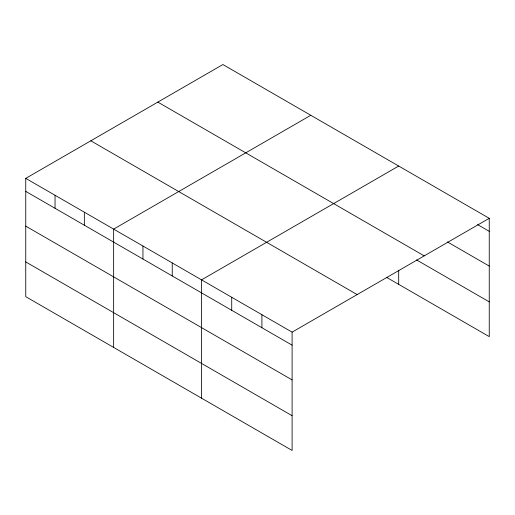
<?xml version="1.0" encoding="UTF-8"?>
<svg xmlns="http://www.w3.org/2000/svg" width="515" height="515" viewBox="0 0 515 515"><rect width="100%" height="100%" fill="white"/><g stroke="black" fill="none" stroke-linecap="round" stroke-linejoin="round"><path stroke-width="0.77" d="M25.75 178.37L292.102 332.143L292.102 450.458L25.75 296.679L25.75 178.37L222.898 64.542L489.25 218.321L489.25 336.63L386.424 277.27M310.796 115.289L113.648 229.111L113.648 347.425M398.694 166.036L201.539 279.857L201.539 398.172M292.102 332.143L489.25 218.321M477.585 224.598L489.25 231.332M447.4 241.915L489.25 266.081M157.841 102.105L424.193 255.878M416.526 259.895L489.25 301.88M90.807 140.807L357.159 294.58M25.75 191.38L292.102 345.153M25.75 226.13L292.102 379.903M25.75 261.929L292.102 415.708M398.694 270.13L398.694 284.351M261.91 314.716L261.91 327.727M231.724 297.284L231.724 310.3M172.242 262.946L172.242 275.956M142.945 246.028L142.945 259.039M84.344 212.199L84.344 225.209M55.047 195.282L55.047 208.292"/></g></svg>
